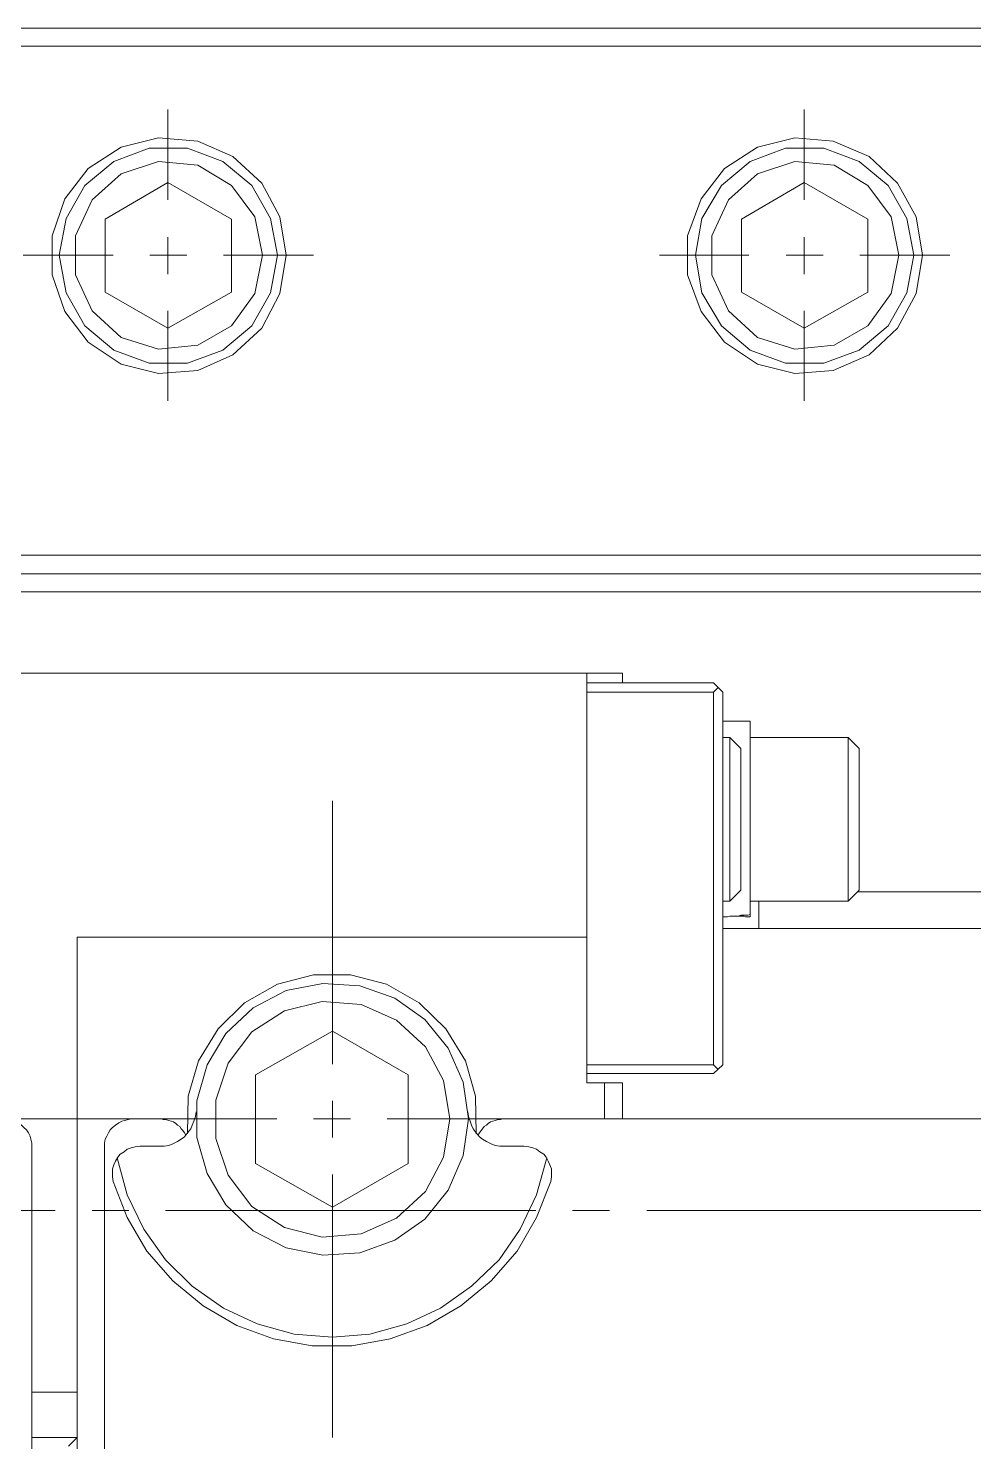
# Model space of a CAD drawing. Header units: millimetres. Extents: x 288 to 8834, y 20 to 9668.
# Drawn here: x 2861.4 to 2965.4, y 9101.3 to 9256.8 of the extents above; entities that cross this region are included whole.
import ezdxf

# ---------------------------------------------------------------- set-up
doc = ezdxf.new("R2010")
doc.units = ezdxf.units.MM
doc.layers.add('Layer1', color=7, linetype='Continuous')

# ---------------------------------------------------------------- blocks, each defined once
blk = doc.blocks.new('BLKF040')
at = {"layer": 'Layer1', "color": 7, "linetype": 'Continuous', "lineweight": 13}
for p, q in [((2859.55, 9136.66), (2859.21, 9136.75)), ((2859.98, 9136.58), (2859.55, 9136.66)), ((2860.32, 9136.41), (2859.98, 9136.58)), ((2860.67, 9136.15), (2860.32, 9136.41)), ((2860.93, 9135.89), (2860.67, 9136.15)), ((2861.19, 9135.63), (2860.93, 9135.89)), ((2861.44, 9135.29), (2861.19, 9135.63)), ((2861.62, 9134.94), (2861.44, 9135.29)), ((2861.7, 9134.6), (2861.62, 9134.94)), ((2861.79, 9134.17), (2861.7, 9134.6)), ((2861.79, 9133.82), (2861.79, 9134.17))]:
    blk.add_line(p, q, dxfattribs=at)
blk = doc.blocks.new('BLKF045')
at = {"layer": 'Layer1', "color": 7, "linetype": 'Continuous', "lineweight": 13}
for p, q in [((2871.18, 9132.53), (2872.29, 9128.48)), ((2872.29, 9128.48), (2874.1, 9124.69)), ((2915.52, 9124.69), (2917.33, 9128.48)), ((2874.1, 9124.69), (2876.51, 9121.34)), ((2913.2, 9121.34), (2915.52, 9124.69)), ((2876.51, 9121.34), (2879.44, 9118.41)), ((2910.18, 9118.41), (2913.2, 9121.34)), ((2879.44, 9118.41), (2882.89, 9116)), ((2906.74, 9116), (2910.18, 9118.41)), ((2882.89, 9116), (2886.59, 9114.27)), ((2903.04, 9114.27), (2906.74, 9116)), ((2886.59, 9114.27), (2890.64, 9113.15)), ((2898.99, 9113.15), (2903.04, 9114.27)), ((2890.64, 9113.15), (2894.86, 9112.81)), ((2894.86, 9112.81), (2898.99, 9113.15))]:
    blk.add_line(p, q, dxfattribs=at)
blk = doc.blocks.new('BLKF046')
at = {"layer": 'Layer1', "color": 7, "linetype": 'Continuous', "lineweight": 13}
for p, q in [((2870.74, 9129.95), (2872.29, 9125.99)), ((2872.29, 9125.99), (2874.45, 9122.28)), ((2915.18, 9122.28), (2917.33, 9125.99)), ((2874.45, 9122.28), (2877.29, 9119.01)), ((2912.34, 9119.01), (2915.18, 9122.28)), ((2877.29, 9119.01), (2880.65, 9116.26)), ((2908.98, 9116.26), (2912.34, 9119.01)), ((2880.65, 9116.26), (2884.35, 9114.1)), ((2905.28, 9114.1), (2908.98, 9116.26)), ((2884.35, 9114.1), (2888.4, 9112.64)), ((2888.4, 9112.64), (2892.62, 9111.86)), ((2897.01, 9111.86), (2901.23, 9112.64)), ((2901.23, 9112.64), (2905.28, 9114.1)), ((2892.62, 9111.86), (2897.01, 9111.86))]:
    blk.add_line(p, q, dxfattribs=at)
blk = doc.blocks.new('BLKF047')
at = {"layer": 'Layer1', "color": 7, "linetype": 'Continuous', "lineweight": 13}
for p, q in [((2879.27, 9135.72), (2879.44, 9136.15)), ((2879.44, 9136.15), (2879.61, 9136.58)), ((2879.61, 9136.58), (2879.79, 9137.09)), ((2877.81, 9134.34), (2878.24, 9134.6)), ((2878.24, 9134.6), (2878.58, 9134.86)), ((2878.58, 9134.86), (2878.93, 9135.29)), ((2878.93, 9135.29), (2879.27, 9135.72)), ((2875.83, 9133.82), (2876.34, 9133.82)), ((2876.34, 9133.82), (2876.86, 9133.91)), ((2876.86, 9133.91), (2877.29, 9134.08)), ((2877.29, 9134.08), (2877.81, 9134.34))]:
    blk.add_line(p, q, dxfattribs=at)
blk = doc.blocks.new('BLKF048')
at = {"layer": 'Layer1', "color": 7, "linetype": 'Continuous', "lineweight": 13}
for p, q in [((2909.75, 9137.61), (2909.84, 9137.09)), ((2909.84, 9137.09), (2910.01, 9136.58)), ((2910.01, 9136.58), (2910.18, 9136.15)), ((2910.18, 9136.15), (2910.36, 9135.72)), ((2910.36, 9135.72), (2910.7, 9135.29)), ((2910.7, 9135.29), (2911.05, 9134.86)), ((2911.05, 9134.86), (2911.39, 9134.6)), ((2911.39, 9134.6), (2911.82, 9134.34)), ((2911.82, 9134.34), (2912.34, 9134.08)), ((2912.34, 9134.08), (2912.77, 9133.91)), ((2912.77, 9133.91), (2913.28, 9133.82))]:
    blk.add_line(p, q, dxfattribs=at)
blk = doc.blocks.new('BLKF049')
at = {"layer": 'Layer1', "color": 7, "linetype": 'Continuous', "lineweight": 13}
for p, q in [((2915.95, 9133.82), (2916.47, 9133.74)), ((2916.47, 9133.74), (2916.9, 9133.65)), ((2916.9, 9133.65), (2917.33, 9133.48)), ((2917.33, 9133.48), (2917.68, 9133.22)), ((2917.68, 9133.22), (2918.11, 9132.96)), ((2918.11, 9132.96), (2918.37, 9132.62)), ((2918.37, 9132.62), (2918.62, 9132.19)), ((2918.62, 9132.19), (2918.8, 9131.76)), ((2918.8, 9131.76), (2918.97, 9131.32)), ((2918.97, 9131.32), (2918.97, 9130.89)), ((2918.97, 9130.89), (2918.97, 9130.46))]:
    blk.add_line(p, q, dxfattribs=at)
blk = doc.blocks.new('BLKF050')
at = {"layer": 'Layer1', "color": 7, "linetype": 'Continuous', "lineweight": 13}
for p, q in [((2871.52, 9132.96), (2871.26, 9132.62)), ((2871.95, 9133.22), (2871.52, 9132.96)), ((2872.29, 9133.48), (2871.95, 9133.22)), ((2872.73, 9133.65), (2872.29, 9133.48)), ((2873.16, 9133.74), (2872.73, 9133.65)), ((2873.67, 9133.82), (2873.16, 9133.74)), ((2870.83, 9131.76), (2870.66, 9131.32)), ((2870.66, 9131.32), (2870.66, 9130.89)), ((2871, 9132.19), (2870.83, 9131.76)), ((2871.26, 9132.62), (2871, 9132.19)), ((2870.66, 9130.89), (2870.66, 9130.46))]:
    blk.add_line(p, q, dxfattribs=at)
blk = doc.blocks.new('BLKF051')
at = {"layer": 'Layer1', "color": 7, "linetype": 'Continuous', "lineweight": 13}
for p, q in [((2888.83, 9151.65), (2885.21, 9149.58)), ((2892.79, 9152.68), (2888.83, 9151.65)), ((2896.84, 9152.68), (2892.79, 9152.68)), ((2900.8, 9151.65), (2896.84, 9152.68)), ((2904.42, 9149.58), (2900.8, 9151.65)), ((2885.21, 9149.58), (2882.28, 9146.74)), ((2907.34, 9146.74), (2904.42, 9149.58)), ((2882.28, 9146.74), (2880.13, 9143.21)), ((2909.5, 9143.21), (2907.34, 9146.74)), ((2880.13, 9143.21), (2879.01, 9139.33)), ((2910.62, 9139.33), (2909.5, 9143.21)), ((2910.7, 9135.2), (2910.62, 9139.33))]:
    blk.add_line(p, q, dxfattribs=at)
blk = doc.blocks.new('BLKF078')
at = {"layer": 'Layer1', "color": 7, "linetype": 'Continuous', "lineweight": 13}
blk.add_line((3101.79, 9198.84), (2773.78, 9198.84), dxfattribs=at)
blk = doc.blocks.new('BLKF263')
at = {"layer": 'Layer1', "color": 7, "linetype": 'Continuous', "lineweight": 13}
for p, q in [((2889.6, 9148.72), (2885.99, 9146.39)), ((2893.74, 9149.75), (2889.6, 9148.72)), ((2898.04, 9149.41), (2893.74, 9149.75)), ((2901.92, 9147.69), (2898.04, 9149.41)), ((2905.1, 9144.76), (2901.92, 9147.69)), ((2885.99, 9146.39), (2883.4, 9142.95)), ((2907.08, 9141.06), (2905.1, 9144.76)), ((2883.4, 9142.95), (2882.03, 9138.9)), ((2907.77, 9136.84), (2907.08, 9141.06)), ((2882.03, 9138.9), (2882.03, 9134.68)), ((2882.03, 9134.68), (2883.4, 9130.64)), ((2905.1, 9128.83), (2907.08, 9132.62)), ((2883.4, 9130.64), (2885.99, 9127.19)), ((2901.92, 9125.9), (2905.1, 9128.83)), ((2885.99, 9127.19), (2889.6, 9124.87)), ((2898.04, 9124.18), (2901.92, 9125.9)), ((2889.6, 9124.87), (2893.74, 9123.83)), ((2893.74, 9123.83), (2898.04, 9124.18))]:
    blk.add_line(p, q, dxfattribs=at)
blk = doc.blocks.new('BLKF264')
at = {"layer": 'Layer1', "color": 7, "linetype": 'Continuous', "lineweight": 13}
for p, q in [((2894.86, 9146.48), (2886.42, 9141.66)), ((2903.21, 9141.66), (2894.86, 9146.48)), ((2886.42, 9141.66), (2886.42, 9131.93)), ((2903.21, 9131.93), (2903.21, 9141.66)), ((2894.86, 9127.11), (2903.21, 9131.93))]:
    blk.add_line(p, q, dxfattribs=at)
blk = doc.blocks.new('BLKF265')
at = {"layer": 'Layer1', "color": 7, "linetype": 'Continuous', "lineweight": 13}
for p, q in [((2893.82, 9151.73), (2889.78, 9150.96)), ((2897.87, 9151.48), (2893.82, 9151.73)), ((2889.78, 9150.96), (2886.16, 9149.06)), ((2901.75, 9150.1), (2897.87, 9151.48)), ((2905.02, 9147.77), (2901.75, 9150.1)), ((2886.16, 9149.06), (2883.14, 9146.22)), ((2907.6, 9144.59), (2905.02, 9147.77)), ((2883.14, 9146.22), (2881.08, 9142.78)), ((2909.24, 9140.88), (2907.6, 9144.59)), ((2881.08, 9142.78), (2879.96, 9138.82)), ((2909.84, 9136.84), (2909.24, 9140.88)), ((2879.96, 9138.82), (2879.96, 9134.77)), ((2879.96, 9134.77), (2881.08, 9130.81)), ((2907.6, 9129), (2909.24, 9132.79)), ((2881.08, 9130.81), (2883.14, 9127.36)), ((2905.02, 9125.81), (2907.6, 9129)), ((2883.14, 9127.36), (2886.16, 9124.52)), ((2901.75, 9123.49), (2905.02, 9125.81)), ((2886.16, 9124.52), (2889.78, 9122.63)), ((2889.78, 9122.63), (2893.82, 9121.85)), ((2893.82, 9121.85), (2897.87, 9122.11)), ((2897.87, 9122.11), (2901.75, 9123.49))]:
    blk.add_line(p, q, dxfattribs=at)
blk = doc.blocks.new('BLKF381')
at = {"layer": 'Layer1', "color": 7, "linetype": 'Continuous', "lineweight": 13}
for p, q in [((2945.75, 9242.15), (2941.62, 9240.78)), ((2950.06, 9241.72), (2945.75, 9242.15)), ((2953.76, 9239.48), (2950.06, 9241.72)), ((2941.62, 9240.78), (2938.43, 9237.93)), ((2956.34, 9236.04), (2953.76, 9239.48)), ((2938.43, 9237.93), (2936.62, 9233.97)), ((2957.2, 9231.82), (2956.34, 9236.04)), ((2936.62, 9233.97), (2936.62, 9229.67)), ((2936.62, 9229.67), (2938.43, 9225.71)), ((2953.76, 9224.07), (2956.34, 9227.6)), ((2938.43, 9225.71), (2941.62, 9222.78)), ((2950.06, 9221.92), (2953.76, 9224.07)), ((2941.62, 9222.78), (2945.75, 9221.49)), ((2945.75, 9221.49), (2950.06, 9221.92))]:
    blk.add_line(p, q, dxfattribs=at)
blk = doc.blocks.new('BLKF382')
at = {"layer": 'Layer1', "color": 7, "linetype": 'Continuous', "lineweight": 13}
for p, q in [((2946.78, 9239.83), (2939.89, 9235.78)), ((2953.76, 9235.78), (2946.78, 9239.83)), ((2939.89, 9235.78), (2939.89, 9227.77)), ((2953.76, 9227.77), (2953.76, 9235.78)), ((2946.78, 9223.81), (2953.76, 9227.77))]:
    blk.add_line(p, q, dxfattribs=at)
blk = doc.blocks.new('BLKF383')
at = {"layer": 'Layer1', "color": 7, "linetype": 'Continuous', "lineweight": 13}
for p, q in [((2944.72, 9243.62), (2940.84, 9242.15)), ((2948.94, 9243.62), (2944.72, 9243.62)), ((2952.81, 9242.15), (2948.94, 9243.62)), ((2940.84, 9242.15), (2937.66, 9239.48)), ((2956, 9239.48), (2952.81, 9242.15)), ((2937.66, 9239.48), (2935.5, 9235.87)), ((2958.06, 9235.87), (2956, 9239.48)), ((2935.5, 9235.87), (2934.81, 9231.82)), ((2958.84, 9231.82), (2958.06, 9235.87)), ((2934.81, 9231.82), (2935.5, 9227.69)), ((2935.5, 9227.69), (2937.66, 9224.07)), ((2956, 9224.07), (2958.06, 9227.69)), ((2937.66, 9224.07), (2940.84, 9221.4)), ((2952.81, 9221.4), (2956, 9224.07)), ((2940.84, 9221.4), (2944.72, 9219.94)), ((2944.72, 9219.94), (2948.94, 9219.94)), ((2948.94, 9219.94), (2952.81, 9221.4))]:
    blk.add_line(p, q, dxfattribs=at)
blk = doc.blocks.new('BLKF384')
at = {"layer": 'Layer1', "color": 7, "linetype": 'Continuous', "lineweight": 13}
for p, q in [((2874.71, 9243.62), (2870.83, 9242.15)), ((2878.93, 9243.62), (2874.71, 9243.62)), ((2882.8, 9242.15), (2878.93, 9243.62)), ((2870.83, 9242.15), (2867.64, 9239.48)), ((2885.99, 9239.48), (2882.8, 9242.15)), ((2867.64, 9239.48), (2865.58, 9235.87)), ((2888.05, 9235.87), (2885.99, 9239.48)), ((2865.58, 9235.87), (2864.8, 9231.82)), ((2888.83, 9231.82), (2888.05, 9235.87)), ((2864.8, 9231.82), (2865.58, 9227.69)), ((2865.58, 9227.69), (2867.64, 9224.07)), ((2885.99, 9224.07), (2888.05, 9227.69)), ((2867.64, 9224.07), (2870.83, 9221.4)), ((2882.8, 9221.4), (2885.99, 9224.07)), ((2870.83, 9221.4), (2874.71, 9219.94)), ((2874.71, 9219.94), (2878.93, 9219.94)), ((2878.93, 9219.94), (2882.8, 9221.4))]:
    blk.add_line(p, q, dxfattribs=at)
blk = doc.blocks.new('BLKF385')
at = {"layer": 'Layer1', "color": 7, "linetype": 'Continuous', "lineweight": 13}
for p, q in [((2875.74, 9242.15), (2871.61, 9240.78)), ((2880.04, 9241.72), (2875.74, 9242.15)), ((2883.75, 9239.48), (2880.04, 9241.72)), ((2871.61, 9240.78), (2868.42, 9237.93)), ((2886.33, 9236.04), (2883.75, 9239.48)), ((2868.42, 9237.93), (2866.61, 9233.97)), ((2887.19, 9231.82), (2886.33, 9236.04)), ((2866.61, 9233.97), (2866.61, 9229.67)), ((2866.61, 9229.67), (2868.42, 9225.71)), ((2883.75, 9224.07), (2886.33, 9227.6)), ((2868.42, 9225.71), (2871.61, 9222.78)), ((2880.04, 9221.92), (2883.75, 9224.07)), ((2871.61, 9222.78), (2875.74, 9221.49)), ((2875.74, 9221.49), (2880.04, 9221.92))]:
    blk.add_line(p, q, dxfattribs=at)
blk = doc.blocks.new('BLKF386')
at = {"layer": 'Layer1', "color": 7, "linetype": 'Continuous', "lineweight": 13}
for p, q in [((2876.77, 9239.83), (2869.88, 9235.78)), ((2883.75, 9235.78), (2876.77, 9239.83)), ((2869.88, 9235.78), (2869.88, 9227.77)), ((2883.75, 9227.77), (2883.75, 9235.78)), ((2876.77, 9223.81), (2883.75, 9227.77))]:
    blk.add_line(p, q, dxfattribs=at)
blk = doc.blocks.new('BLKF545')
at = {"layer": 'Layer1', "color": 7, "linetype": 'Continuous', "lineweight": 13}
for p, q in [((2871, 9136.15), (2870.66, 9135.89)), ((2871.35, 9136.41), (2871, 9136.15)), ((2871.69, 9136.58), (2871.35, 9136.41)), ((2872.04, 9136.66), (2871.69, 9136.58)), ((2872.38, 9136.75), (2872.04, 9136.66)), ((2872.81, 9136.84), (2872.38, 9136.75)), ((2869.88, 9134.6), (2869.8, 9134.17)), ((2870.06, 9134.94), (2869.88, 9134.6)), ((2870.23, 9135.29), (2870.06, 9134.94)), ((2870.4, 9135.63), (2870.23, 9135.29)), ((2870.66, 9135.89), (2870.4, 9135.63))]:
    blk.add_line(p, q, dxfattribs=at)
blk = doc.blocks.new('BLKF546')
at = {"layer": 'Layer1', "color": 7, "linetype": 'Continuous', "lineweight": 13}
for p, q in [((2911.56, 9135.98), (2911.39, 9135.72)), ((2911.82, 9136.15), (2911.56, 9135.98)), ((2911.99, 9136.32), (2911.82, 9136.15)), ((2912.25, 9136.49), (2911.99, 9136.32)), ((2912.51, 9136.58), (2912.25, 9136.49)), ((2912.77, 9136.66), (2912.51, 9136.58)), ((2913.11, 9136.75), (2912.77, 9136.66)), ((2913.37, 9136.75), (2913.11, 9136.75)), ((2913.63, 9136.84), (2913.37, 9136.75)), ((2911.22, 9135.54), (2911.05, 9135.29)), ((2911.39, 9135.72), (2911.22, 9135.54))]:
    blk.add_line(p, q, dxfattribs=at)
blk = doc.blocks.new('BLKF547')
at = {"layer": 'Layer1', "color": 7, "linetype": 'Continuous', "lineweight": 13}
for p, q in [((2876.51, 9136.75), (2876.26, 9136.75)), ((2876.86, 9136.66), (2876.51, 9136.75)), ((2877.12, 9136.58), (2876.86, 9136.66)), ((2877.38, 9136.49), (2877.12, 9136.58)), ((2877.63, 9136.32), (2877.38, 9136.49)), ((2877.81, 9136.15), (2877.63, 9136.32)), ((2878.06, 9135.98), (2877.81, 9136.15)), ((2878.24, 9135.72), (2878.06, 9135.98)), ((2878.41, 9135.54), (2878.24, 9135.72)), ((2878.58, 9135.29), (2878.41, 9135.54)), ((2878.75, 9135.03), (2878.58, 9135.29))]:
    blk.add_line(p, q, dxfattribs=at)
blk = doc.blocks.new('BLKF658')
at = {"layer": 'Layer1', "color": 7, "linetype": 'Continuous', "lineweight": 13}
for p, q in [((2937.83, 9159.05), (2938.34, 9159.05)), ((2938.34, 9159.05), (2938.6, 9159.14)), ((2938.6, 9159.14), (2939.55, 9159.14)), ((2939.55, 9159.14), (2939.81, 9159.23)), ((2939.81, 9159.23), (2940.07, 9159.23)), ((2940.07, 9159.23), (2940.32, 9159.23)), ((2940.32, 9159.23), (2940.58, 9159.23))]:
    blk.add_line(p, q, dxfattribs=at)
blk = doc.blocks.new('BLKF659')
at = {"layer": 'Layer1', "color": 7, "linetype": 'Continuous', "lineweight": 13}
for p, q in [((2939.29, 9159.14), (2940.15, 9159.14)), ((2940.15, 9159.14), (2940.32, 9159.05)), ((2940.32, 9159.05), (2940.84, 9159.05))]:
    blk.add_line(p, q, dxfattribs=at)
blk = doc.blocks.new('BLKF687')
at = {"layer": 'Layer1', "color": 7, "linetype": 'Continuous', "lineweight": 13}
for p, q in [((2871.61, 9243.7), (2867.99, 9241.38)), ((2875.74, 9244.74), (2871.61, 9243.7)), ((2880.04, 9244.39), (2875.74, 9244.74)), ((2883.92, 9242.67), (2880.04, 9244.39)), ((2887.11, 9239.74), (2883.92, 9242.67)), ((2867.99, 9241.38), (2865.41, 9238.02)), ((2889.09, 9236.04), (2887.11, 9239.74)), ((2865.41, 9238.02), (2864.03, 9233.97)), ((2889.78, 9231.82), (2889.09, 9236.04)), ((2864.03, 9233.97), (2864.03, 9229.67)), ((2864.03, 9229.67), (2865.41, 9225.62)), ((2887.11, 9223.81), (2889.09, 9227.6)), ((2865.41, 9225.62), (2867.99, 9222.26)), ((2883.92, 9220.88), (2887.11, 9223.81)), ((2867.99, 9222.26), (2871.61, 9219.85)), ((2880.04, 9219.16), (2883.92, 9220.88)), ((2871.61, 9219.85), (2875.74, 9218.82)), ((2875.74, 9218.82), (2880.04, 9219.16))]:
    blk.add_line(p, q, dxfattribs=at)
blk = doc.blocks.new('BLKF688')
at = {"layer": 'Layer1', "color": 7, "linetype": 'Continuous', "lineweight": 13}
for p, q in [((2941.62, 9243.7), (2938, 9241.38)), ((2945.75, 9244.74), (2941.62, 9243.7)), ((2949.97, 9244.39), (2945.75, 9244.74)), ((2953.93, 9242.67), (2949.97, 9244.39)), ((2957.03, 9239.74), (2953.93, 9242.67)), ((2938, 9241.38), (2935.42, 9238.02)), ((2959.1, 9236.04), (2957.03, 9239.74)), ((2935.42, 9238.02), (2933.95, 9233.97)), ((2959.79, 9231.82), (2959.1, 9236.04)), ((2933.95, 9233.97), (2933.95, 9229.67)), ((2933.95, 9229.67), (2935.42, 9225.62)), ((2957.03, 9223.81), (2959.1, 9227.6)), ((2935.42, 9225.62), (2938, 9222.26)), ((2953.93, 9220.88), (2957.03, 9223.81)), ((2938, 9222.26), (2941.62, 9219.85)), ((2949.97, 9219.16), (2953.93, 9220.88)), ((2941.62, 9219.85), (2945.75, 9218.82)), ((2945.75, 9218.82), (2949.97, 9219.16))]:
    blk.add_line(p, q, dxfattribs=at)
blk = doc.blocks.new('BLKF026')
at = {"layer": 'Layer1', "color": 7, "linetype": 'Continuous', "lineweight": 13}
for p, q in [((3164.82, 9256.79), (2771.8, 9256.79)), ((2773.78, 9254.81), (3101.79, 9254.81)), ((2876.77, 9247.84), (2876.77, 9237.93)), ((2946.78, 9247.84), (2946.78, 9237.93)), ((2876.77, 9233.8), (2876.77, 9229.75)), ((2946.78, 9233.8), (2946.78, 9229.75)), ((2860.84, 9231.82), (2870.74, 9231.82)), ((2874.79, 9231.82), (2878.84, 9231.82)), ((2882.89, 9231.82), (2892.79, 9231.82)), ((2886.33, 9227.6), (2887.19, 9231.82)), ((2888.05, 9227.69), (2888.83, 9231.82)), ((2889.09, 9227.6), (2889.78, 9231.82)), ((2930.85, 9231.82), (2940.67, 9231.82)), ((2944.8, 9231.82), (2948.85, 9231.82)), ((2952.9, 9231.82), (2962.8, 9231.82)), ((2956.34, 9227.6), (2957.2, 9231.82)), ((2958.06, 9227.69), (2958.84, 9231.82)), ((2959.1, 9227.6), (2959.79, 9231.82)), ((2869.88, 9227.77), (2876.77, 9223.81)), ((2939.89, 9227.77), (2946.78, 9223.81)), ((2876.77, 9225.71), (2876.77, 9215.8)), ((2946.78, 9225.71), (2946.78, 9215.8)), ((3164.82, 9196.77), (2771.8, 9196.77)), ((2786.78, 9194.79), (3091.8, 9194.79)), ((2926.8, 9185.84), (2806.85, 9185.84)), ((2922.84, 9185.84), (2922.84, 9156.81)), ((2926.8, 9184.8), (2926.8, 9185.84)), ((2922.84, 9184.8), (2936.79, 9184.8)), ((2937.83, 9183.77), (2936.79, 9184.8)), ((2936.79, 9183.77), (2937.31, 9184.29)), ((2936.79, 9183.77), (2922.84, 9183.77)), ((2922.84, 9141.83), (2922.84, 9183.77)), ((2936.79, 9142.78), (2936.79, 9183.77)), ((2937.83, 9183.77), (2937.83, 9142.78)), ((2940.84, 9180.58), (2937.83, 9180.58)), ((2940.84, 9159.05), (2940.84, 9180.58)), ((2938.6, 9178.77), (2937.83, 9178.77)), ((2939.81, 9177.57), (2938.6, 9178.77)), ((2938.6, 9178.77), (2938.6, 9160.78)), ((2951.61, 9178.77), (2940.84, 9178.77)), ((2952.81, 9177.57), (2951.61, 9178.77)), ((2951.61, 9178.77), (2951.61, 9160.78)), ((2939.81, 9177.57), (2939.81, 9161.98)), ((2952.81, 9177.57), (2952.81, 9161.98)), ((2894.86, 9142.86), (2894.86, 9171.8)), ((2938.6, 9160.78), (2939.81, 9161.98)), ((2951.61, 9160.78), (2952.81, 9161.98)), ((3091.8, 9161.81), (2952.64, 9161.81)), ((2937.83, 9160.78), (2938.6, 9160.78)), ((2940.58, 9159.23), (2940.84, 9159.31)), ((2940.84, 9160.78), (2951.61, 9160.78)), ((2941.79, 9160.78), (2941.79, 9157.76)), ((3415.76, 9157.76), (2937.83, 9157.76)), ((2866.78, 9106.78), (2866.78, 9156.81)), ((2866.78, 9156.81), (2922.84, 9156.81)), ((2922.84, 9142.78), (2936.79, 9142.78)), ((2937.31, 9142.26), (2936.79, 9142.78)), ((2937.83, 9142.78), (2936.79, 9141.83)), ((2936.79, 9141.83), (2922.84, 9141.83)), ((2922.84, 9140.8), (2922.84, 9141.83)), ((2926.8, 9140.8), (2922.84, 9140.8)), ((2924.82, 9136.84), (2924.82, 9140.8)), ((2926.8, 9136.84), (2926.8, 9140.8)), ((2879.01, 9139.33), (2878.93, 9135.2)), ((2879.79, 9137.09), (2879.87, 9137.61)), ((2894.86, 9134.77), (2894.86, 9138.82)), ((2842.93, 9136.84), (2871.78, 9136.84)), ((2859.81, 9136.84), (2888.74, 9136.84)), ((2872.81, 9136.84), (2876, 9136.84)), ((2876.26, 9136.75), (2876, 9136.84)), ((2892.79, 9136.84), (2896.84, 9136.84)), ((2900.88, 9136.84), (2929.82, 9136.84)), ((2907.08, 9132.62), (2907.77, 9136.84)), ((2909.24, 9132.79), (2909.84, 9136.84)), ((2913.63, 9136.84), (3018.77, 9136.84)), ((2911.05, 9135.29), (2910.87, 9135.03)), ((2861.79, 8979.76), (2861.79, 9133.82)), ((2869.8, 9134.17), (2869.8, 9133.82)), ((2869.8, 8979.76), (2869.8, 9133.82)), ((2875.83, 9133.82), (2873.67, 9133.82)), ((2913.28, 9133.82), (2913.8, 9133.82)), ((2915.95, 9133.82), (2913.8, 9133.82)), ((2886.42, 9131.93), (2894.86, 9127.11)), ((2917.33, 9128.48), (2918.45, 9132.53)), ((2870.66, 9130.46), (2870.74, 9129.95)), ((2894.86, 9101.79), (2894.86, 9130.72)), ((2917.33, 9125.99), (2918.88, 9129.95)), ((2918.97, 9130.46), (2918.88, 9129.95)), ((2864.37, 9126.76), (2823.64, 9126.76)), ((2872.47, 9126.76), (2868.42, 9126.76)), ((2917.25, 9126.76), (2876.51, 9126.76)), ((2925.34, 9126.76), (2921.29, 9126.76)), ((2970.12, 9126.76), (2929.47, 9126.76)), ((2861.79, 9106.78), (2866.78, 9106.78)), ((2866.78, 9006.8), (2866.78, 9106.78)), ((2866.78, 9101.79), (2861.79, 9101.79)), ((2866.78, 9101.79), (2865.84, 9100.84))]:
    blk.add_line(p, q, dxfattribs=at)
for name in ['BLKF078', 'BLKF687', 'BLKF384', 'BLKF688', 'BLKF383', 'BLKF385', 'BLKF381', 'BLKF386', 'BLKF382', 'BLKF658', 'BLKF659', 'BLKF051', 'BLKF265', 'BLKF263', 'BLKF264', 'BLKF048', 'BLKF040', 'BLKF545', 'BLKF047', 'BLKF547', 'BLKF546', 'BLKF050', 'BLKF049', 'BLKF045', 'BLKF046']:
    blk.add_blockref(name, (0, 0), dxfattribs=at)

msp = doc.modelspace()

# ---------------------------------------------------------------- block references
at = {"layer": 'Layer1', "color": 7, "linetype": 'Continuous', "lineweight": 13}
msp.add_blockref('BLKF026', (0, 0), dxfattribs=at)

doc.saveas('drawing.dxf')
